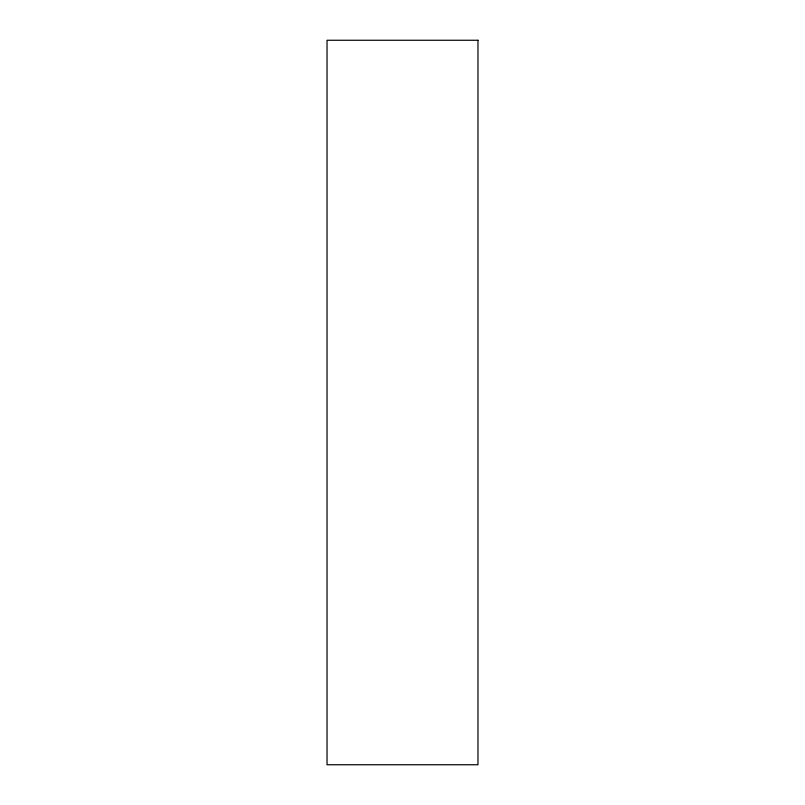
<?xml version="1.0" encoding="UTF-8"?>
<svg xmlns="http://www.w3.org/2000/svg" width="805" height="805" viewBox="0 0 805 805"><rect width="100%" height="100%" fill="white"/><g stroke="black" fill="none" stroke-linecap="round" stroke-linejoin="round"><path stroke-width="1.21" d="M477.969 40.26L327.031 40.26L327.031 764.75L477.969 764.75L477.969 40.26"/></g></svg>
